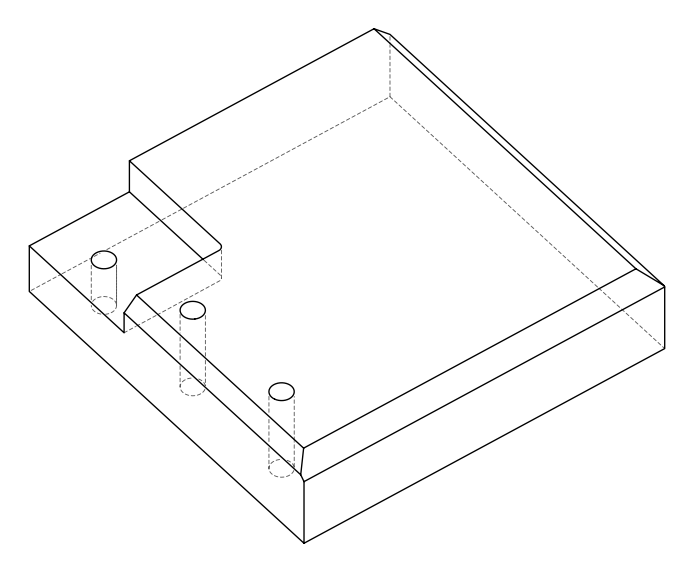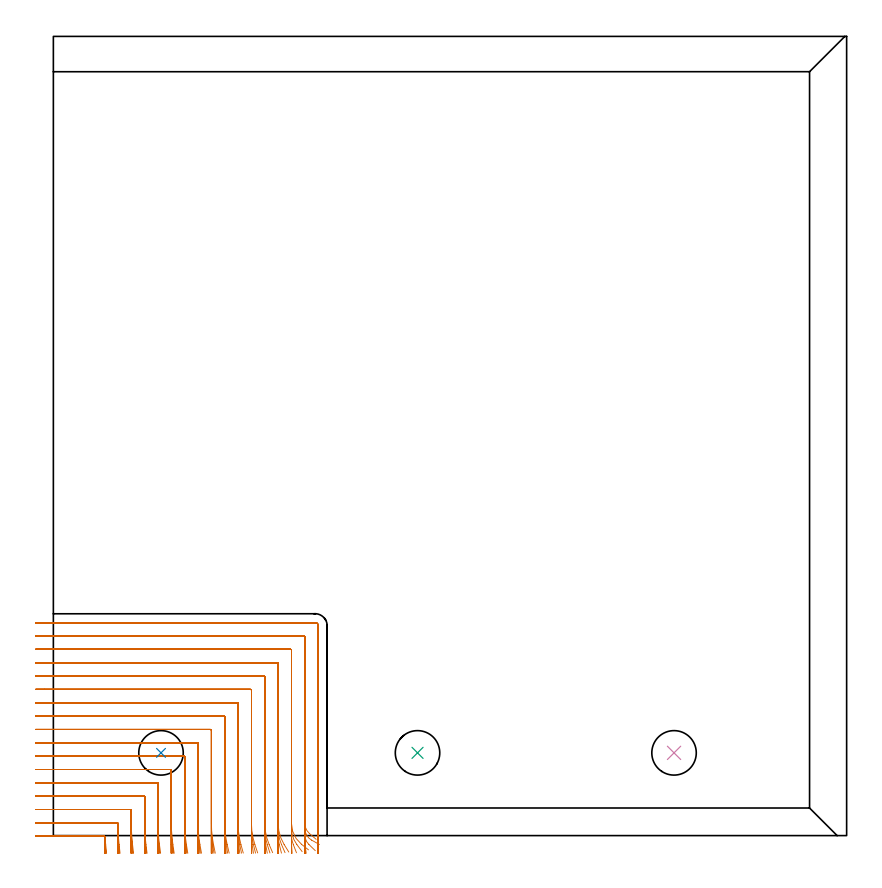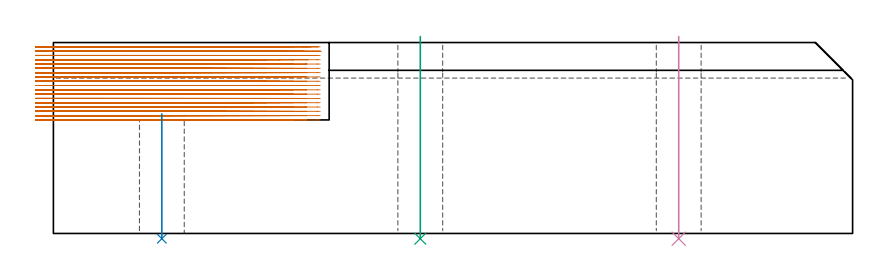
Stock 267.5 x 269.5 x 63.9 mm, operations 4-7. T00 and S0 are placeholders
(PLAN: 7 operations, 2 tool changes, 96.7 min)
(1 AREA_MILL | FG_CHAMFER_SURFACE | UGT0205_001 | 10.64 min | 21065 mm3)
(2 AREA_MILL_1 | FG_CHAMFER_SURFACE_1 | UGT0205_001 | 10.63 min | 18329 mm3)
(3 AREA_MILL_2 | FG_CHAMFER_SURFACE_2 | UGT0205_001 | 5.55 min | 7411 mm3)
(4 MILL_CORNER_NOTCH_RECTANGULAR | CORNER_NOTCH_RECTANGULAR | NXT0201_008 | Follow Part, ap 1.5, ae 75% | 69.13 min | 178501 mm3)
(5 INDEXABLE_INSERT_DRILL_THROUGH_HOLE_FROM_SOLID | STEP1HOLE | NXT0302_001 | 0.17 min | 6699 mm3)
(6 INDEXABLE_INSERT_DRILL_THROUGH_HOLE_FROM_SOLID_1 | STEP1HOLE_1 | NXT0302_001 | 0.27 min | 11282 mm3)
(7 INDEXABLE_INSERT_DRILL_THROUGH_HOLE_FROM_SOLID_2 | STEP1HOLE_2 | NXT0302_001 | 0.27 min | 11277 mm3)
(TOOL UGT0205_001 | Chamfer Mill 20 x 3 x 45 deg. | D20 FL50 Z2)
(TOOL NXT0201_008 | ENDMILL 6mm [2P460-0600-NA 1630] | D6 FL26 Z6)
(TOOL NXT0302_001 | Index. Insert Drill 15mm [880-D1500L20-05] | D15 PA176 FL75 Z2)
(OP 4 MILL_CORNER_NOTCH_RECTANGULAR)
G17 G21 G94 G90
T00 M6
G54
G17 G0 G90 X17.947 Y-5.985 S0 M3
G43 Z73.9 H1
Z62.461
G94 G1 X17.651 Y-3. F250.
G2 X17.446 Y-0.476 R72. F500.
G3 X17.151 Y-0.2 R0.3
G1 X-2.993
X-5.993 F250.
G0 Z73.9
X22.49 Y-5.983
Z62.461
G1 X22.174 Y-3.
G2 X21.8 Y4.005 R67.5 F500.
G3 X21.505 Y4.3 R0.3
G1 X-3.
X-6. F250.
G0 Z73.9
X27.039 Y-5.981
Z62.461
G1 X26.701 Y-3.
G2 X26.3 Y4.1 R63. F500.
G1 Y8.504
G3 X26.004 Y8.8 R0.3
G1 X-3.
X-6. F250.
G0 Z73.9
X31.597 Y-5.978
Z62.461
G1 X31.232 Y-3.
G2 X30.8 Y4.1 R58.5 F500.
G1 Y13.004
G3 X30.504 Y13.3 R0.3
G1 X-3.
X-6. F250.
G0 Z73.9
X36.163 Y-5.974
Z62.461
G1 X35.769 Y-3.
G2 X35.3 Y4.1 R54. F500.
G1 Y17.504
G3 X35.004 Y17.8 R0.3
G1 X-3.
X-6. F250.
G0 Z73.9
X40.742 Y-5.969
Z62.461
G1 X40.312 Y-3.
G2 X39.8 Y4.1 R49.5 F500.
G1 Y22.004
G3 X39.504 Y22.3 R0.3
G1 X-3.
X-6. F250.
G0 Z73.9
X45.337 Y-5.962
Z62.461
G1 X44.864 Y-3.
G2 X44.3 Y4.1 R45. F500.
G1 Y26.504
G3 X44.004 Y26.8 R0.3
G1 X-3.
X-6. F250.
G0 Z73.9
X49.953 Y-5.954
Z62.461
G1 X49.427 Y-3.
G2 X48.8 Y4.1 R40.5 F500.
G1 Y31.003
G3 X48.503 Y31.3 R0.3
G1 X-3.
X-6. F250.
G0 Z73.9
X54.599 Y-5.941
Z62.461
G1 X54.007 Y-3.
G2 X53.3 Y4.1 R36. F500.
G1 Y35.503
G3 X53.003 Y35.8 R0.3
G1 X-3.
X-6. F250.
G0 Z73.9
X59.287 Y-5.923
Z62.461
G1 X58.611 Y-3.
G2 X57.8 Y4.1 R31.5 F500.
G1 Y40.003
G3 X57.503 Y40.3 R0.3
G1 X-3.
X-6. F250.
G0 Z73.9
X64.039 Y-5.894
Z62.461
G1 X63.25 Y-3.
G2 X62.3 Y4.1 R27. F500.
G1 Y44.503
G3 X62.003 Y44.8 R0.3
G1 X-3.
X-6. F250.
G0 Z73.9
X68.896 Y-5.847
Z62.461
G1 X67.95 Y-3.
G2 X66.8 Y4.1 R22.5 F500.
G1 Y49.003
G3 X66.503 Y49.3 R0.3
G1 X-3.
X-6. F250.
G0 Z73.9
X73.943 Y-5.757
Z62.461
G1 X72.76 Y-3.
G2 X71.3 Y4.1 R18. F500.
G1 Y53.503
G3 X71.003 Y53.8 R0.3
G1 X-3.
X-6. F250.
G0 Z73.9
X79.396 Y-5.552
Z62.461
G1 X77.818 Y-3.
G2 X75.8 Y4.1 R13.5 F500.
G1 Y58.002
G3 X75.502 Y58.3 R0.3
G1 X-3.
X-6. F250.
G0 Z73.9
X86.031 Y-4.806
Z62.461
G1 X83.686 Y-2.935
G2 X80.3 Y4.1 R9. F500.
G1 Y62.502
G3 X80.002 Y62.8 R0.3
G1 X-3.
X-6. F250.
G0 Z73.9
X88.621 Y-1.265
Z62.461
G1 X86.353 Y0.699
G2 X84.8 Y4.1 R4.5 F500.
G1 Y67.002
G3 X84.502 Y67.3 R0.3
G1 X-3.
X-6. F250.
G0 Z73.9
X89.3 Y1.1
Z62.461
G1 Y4.1
Y70.8 F500.
G3 X88.3 Y71.8 R1.
G1 X-3.
X-6. F250.
G0 Z73.9
X17.727 Y-5.992
Z61.022
G1 X17.502 Y-3.
G2 X17.357 Y-0.483 R72. F500.
G3 X17.062 Y-0.2 R0.3
G1 X-2.993
X-5.993 F250.
G0 Z73.9
X22.255 Y-5.99
Z61.022
G1 X22.016 Y-3.
G2 X21.8 Y2.39 R67.5 F500.
G1 Y4.004
G3 X21.504 Y4.3 R0.3
G1 X-3.
X-6. F250.
G0 Z73.9
X26.788 Y-5.989
Z61.022
G1 X26.531 Y-3.
G2 X26.3 Y2.39 R63. F500.
G1 Y8.504
G3 X26.004 Y8.8 R0.3
G1 X-3.
X-6. F250.
G0 Z73.9
X31.325 Y-5.987
Z61.022
G1 X31.049 Y-3.
G2 X30.8 Y2.39 R58.5 F500.
G1 Y13.004
G3 X30.504 Y13.3 R0.3
G1 X-3.
X-6. F250.
G0 Z73.9
X35.869 Y-5.985
Z61.022
G1 X35.57 Y-3.
G2 X35.3 Y2.39 R54. F500.
G1 Y17.504
G3 X35.004 Y17.8 R0.3
G1 X-3.
X-6. F250.
G0 Z73.9
X40.421 Y-5.982
Z61.022
G1 X40.094 Y-3.
G2 X39.8 Y2.39 R49.5 F500.
G1 Y22.004
G3 X39.504 Y22.3 R0.3
G1 X-3.
X-6. F250.
G0 Z73.9
X44.983 Y-5.978
Z61.022
G1 X44.624 Y-3.
G2 X44.3 Y2.39 R45. F500.
G1 Y26.504
G3 X44.004 Y26.8 R0.3
G1 X-3.
X-6. F250.
G0 Z73.9
X49.56 Y-5.973
Z61.022
G1 X49.16 Y-3.
G2 X48.8 Y2.39 R40.5 F500.
G1 Y31.003
G3 X48.503 Y31.3 R0.3
G1 X-3.
X-6. F250.
G0 Z73.9
X54.155 Y-5.966
Z61.022
G1 X53.706 Y-3.
G2 X53.3 Y2.39 R36. F500.
G1 Y35.503
G3 X53.003 Y35.8 R0.3
G1 X-3.
X-6. F250.
G0 Z73.9
X58.778 Y-5.956
Z61.022
G1 X58.265 Y-3.
G2 X57.8 Y2.39 R31.5 F500.
G1 Y40.003
G3 X57.503 Y40.3 R0.3
G1 X-3.
X-6. F250.
G0 Z73.9
X63.442 Y-5.94
Z61.022
G1 X62.844 Y-3.
G2 X62.3 Y2.39 R27. F500.
G1 Y44.503
G3 X62.003 Y44.8 R0.3
G1 X-3.
X-6. F250.
G0 Z73.9
X68.174 Y-5.913
Z61.022
G1 X67.455 Y-3.
G2 X66.8 Y2.39 R22.5 F500.
G1 Y49.003
G3 X66.503 Y49.3 R0.3
G1 X-3.
X-6. F250.
G0 Z73.9
X73.024 Y-5.862
Z61.022
G1 X72.126 Y-3.
G2 X71.3 Y2.39 R18. F500.
G1 Y53.503
G3 X71.003 Y53.8 R0.3
G1 X-3.
X-6. F250.
G0 Z73.9
X78.121 Y-5.75
Z61.022
G1 X76.923 Y-3.
G2 X75.8 Y2.39 R13.5 F500.
G1 Y58.002
G3 X75.502 Y58.3 R0.3
G1 X-3.
X-6. F250.
G0 Z73.9
X83.89 Y-5.402
Z61.022
G1 X82.093 Y-3.
G2 X80.3 Y2.39 R9. F500.
G1 Y62.502
G3 X80.002 Y62.8 R0.3
G1 X-3.
X-6. F250.
G0 Z73.9
X89.717 Y-3.002
Z61.022
G1 X87.1 Y-1.535
G2 X84.8 Y2.39 R4.5 F500.
G1 Y67.002
G3 X84.502 Y67.3 R0.3
G1 X-3.
X-6. F250.
G0 Z73.9
X89.3 Y-0.61
Z61.022
G1 Y2.39
Y70.8 F500.
G3 X88.3 Y71.8 R1.
G1 X-3.
X-6. F250.
G0 Z73.9
X17.508 Y-5.997
Z59.583
G1 X17.373 Y-3.
G2 X17.304 Y-0.492 R72. F500.
G3 X17.008 Y-0.2 R0.3
G1 X-2.993
X-5.993 F250.
G0 Z73.9
X22.022 Y-5.997
Z59.583
G1 X21.878 Y-3.
G2 X21.8 Y0.24 R67.5 F500.
G1 Y4.004
G3 X21.504 Y4.3 R0.3
G1 X-3.
X-6. F250.
G0 Z73.9
X26.538 Y-5.996
Z59.583
G1 X26.383 Y-3.
G2 X26.3 Y0.24 R63. F500.
G1 Y8.504
G3 X26.004 Y8.8 R0.3
G1 X-3.
X-6. F250.
G0 Z73.9
X31.056 Y-5.995
Z59.583
G1 X30.89 Y-3.
G2 X30.8 Y0.24 R58.5 F500.
G1 Y13.004
G3 X30.504 Y13.3 R0.3
G1 X-3.
X-6. F250.
G0 Z73.9
X35.577 Y-5.995
Z59.583
G1 X35.397 Y-3.
G2 X35.3 Y0.24 R54. F500.
G1 Y17.504
G3 X35.004 Y17.8 R0.3
G1 X-3.
X-6. F250.
G0 Z73.9
X40.102 Y-5.994
Z59.583
G1 X39.906 Y-3.
G2 X39.8 Y0.24 R49.5 F500.
G1 Y22.004
G3 X39.504 Y22.3 R0.3
G1 X-3.
X-6. F250.
G0 Z73.9
X44.633 Y-5.992
Z59.583
G1 X44.417 Y-3.
G2 X44.3 Y0.24 R45. F500.
G1 Y26.504
G3 X44.004 Y26.8 R0.3
G1 X-3.
X-6. F250.
G0 Z73.9
X49.17 Y-5.99
Z59.583
G1 X48.93 Y-3.
G2 X48.8 Y0.24 R40.5 F500.
G1 Y31.003
G3 X48.503 Y31.3 R0.3
G1 X-3.
X-6. F250.
G0 Z73.9
X53.716 Y-5.988
Z59.583
G1 X53.446 Y-3.
G2 X53.3 Y0.24 R36. F500.
G1 Y35.503
G3 X53.003 Y35.8 R0.3
G1 X-3.
X-6. F250.
G0 Z73.9
X58.276 Y-5.984
Z59.583
G1 X57.967 Y-3.
G2 X57.8 Y0.24 R31.5 F500.
G1 Y40.003
G3 X57.503 Y40.3 R0.3
G1 X-3.
X-6. F250.
G0 Z73.9
X62.855 Y-5.978
Z59.583
G1 X62.495 Y-3.
G2 X62.3 Y0.24 R27. F500.
G1 Y44.503
G3 X62.003 Y44.8 R0.3
G1 X-3.
X-6. F250.
G0 Z73.9
X67.466 Y-5.969
Z59.583
G1 X67.034 Y-3.
G2 X66.8 Y0.24 R22.5 F500.
G1 Y49.003
G3 X66.503 Y49.3 R0.3
G1 X-3.
X-6. F250.
G0 Z73.9
X72.134 Y-5.951
Z59.583
G1 X71.594 Y-3.
G2 X71.3 Y0.24 R18. F500.
G1 Y53.503
G3 X71.003 Y53.8 R0.3
G1 X-3.
X-6. F250.
G0 Z73.9
X76.914 Y-5.912
Z59.583
G1 X76.194 Y-3.
G2 X75.8 Y0.24 R13.5 F500.
G1 Y58.002
G3 X75.502 Y58.3 R0.3
G1 X-3.
X-6. F250.
G0 Z73.9
X81.983 Y-5.799
Z59.583
G1 X80.903 Y-3.
G2 X80.3 Y0.24 R9. F500.
G1 Y62.502
G3 X80.002 Y62.8 R0.3
G1 X-3.
X-6. F250.
G0 Z73.9
X88.327 Y-5.08
Z59.583
G1 X86.171 Y-2.994
G2 X84.8 Y0.24 R4.5 F500.
G1 Y67.002
G3 X84.502 Y67.3 R0.3
G1 X-3.
X-6. F250.
G0 Z73.9
X89.3 Y-2.76
Z59.583
G1 Y0.24
Y70.8 F500.
G3 X88.3 Y71.8 R1.
G1 X-3.
X-6. F250.
G0 Z73.9
X17.328 Y-6.
Z58.144
G1 X17.303 Y-3.
G2 X17.3 Y-2.381 R72. F500.
G1 Y-0.495
G3 X17.005 Y-0.2 R0.3
G1 X-2.993
X-5.993 F250.
G0 Z73.9
X21.83 Y-6.
Z58.144
G1 X21.803 Y-3.
G2 X21.8 Y-2.381 R67.5 F500.
G1 Y4.004
G3 X21.504 Y4.3 R0.3
G1 X-3.
X-6. F250.
G0 Z73.9
X26.333 Y-6.
Z58.144
G1 X26.303 Y-3.
G2 X26.3 Y-2.381 R63. F500.
G1 Y8.504
G3 X26.004 Y8.8 R0.3
G1 X-3.
X-6. F250.
G0 Z73.9
X30.835 Y-6.
Z58.144
G1 X30.803 Y-3.
G2 X30.8 Y-2.381 R58.5 F500.
G1 Y13.004
G3 X30.504 Y13.3 R0.3
G1 X-3.
X-6. F250.
G0 Z73.9
X35.338 Y-6.
Z58.144
G1 X35.304 Y-3.
G2 X35.3 Y-2.381 R54. F500.
G1 Y17.504
G3 X35.004 Y17.8 R0.3
G1 X-3.
X-6. F250.
G0 Z73.9
X39.841 Y-6.
Z58.144
G1 X39.804 Y-3.
G2 X39.8 Y-2.381 R49.5 F500.
G1 Y22.004
G3 X39.504 Y22.3 R0.3
G1 X-3.
X-6. F250.
G0 Z73.9
X44.346 Y-6.
Z58.144
G1 X44.304 Y-3.
G2 X44.3 Y-2.381 R45. F500.
G1 Y26.504
G3 X44.004 Y26.8 R0.3
G1 X-3.
X-6. F250.
G0 Z73.9
X48.851 Y-6.
Z58.144
G1 X48.805 Y-3.
G2 X48.8 Y-2.381 R40.5 F500.
G1 Y31.003
G3 X48.503 Y31.3 R0.3
G1 X-3.
X-6. F250.
G0 Z73.9
X53.357 Y-6.
Z58.144
G1 X53.305 Y-3.
G2 X53.3 Y-2.381 R36. F500.
G1 Y35.503
G3 X53.003 Y35.8 R0.3
G1 X-3.
X-6. F250.
G0 Z73.9
X57.865 Y-5.999
Z58.144
G1 X57.806 Y-3.
G2 X57.8 Y-2.381 R31.5 F500.
G1 Y40.003
G3 X57.503 Y40.3 R0.3
G1 X-3.
X-6. F250.
G0 Z73.9
X62.376 Y-5.999
Z58.144
G1 X62.307 Y-3.
G2 X62.3 Y-2.381 R27. F500.
G1 Y44.503
G3 X62.003 Y44.8 R0.3
G1 X-3.
X-6. F250.
G0 Z73.9
X66.891 Y-5.999
Z58.144
G1 X66.809 Y-3.
G2 X66.8 Y-2.381 R22.5 F500.
G1 Y49.003
G3 X66.503 Y49.3 R0.3
G1 X-3.
X-6. F250.
G0 Z73.9
X71.414 Y-5.998
Z58.144
G1 X71.311 Y-3.
G2 X71.3 Y-2.381 R18. F500.
G1 Y53.503
G3 X71.003 Y53.8 R0.3
G1 X-3.
X-6. F250.
G0 Z73.9
X75.952 Y-5.997
Z58.144
G1 X75.814 Y-3.
G2 X75.8 Y-2.381 R13.5 F500.
G1 Y58.002
G3 X75.502 Y58.3 R0.3
G1 X-3.
X-6. F250.
G0 Z73.9
X80.528 Y-5.993
Z58.144
G1 X80.321 Y-3.
G2 X80.3 Y-2.381 R9. F500.
G1 Y62.502
G3 X80.002 Y62.8 R0.3
G1 X-3.
X-6. F250.
G0 Z73.9
X85.256 Y-5.971
Z58.144
G1 X84.843 Y-3.
G2 X84.8 Y-2.381 R4.5 F500.
G1 Y67.002
G3 X84.502 Y67.3 R0.3
G1 X-3.
X-6. F250.
G0 Z73.9
X89.3 Y-5.381
Z58.144
G1 Y-2.381
Y70.8 F500.
G3 X88.3 Y71.8 R1.
G1 X-3.
X-6. F250.
G0 Z73.9
X17.301 Y-6.
Z56.705
G1 X17.3 Y-3.
Y-0.495 F500.
G3 X17.005 Y-0.2 R0.3
G1 X-2.993
X-5.993 F250.
G0 Z73.9
X21.801 Y-6.
Z56.705
G1 X21.8 Y-3.
Y-0.495 F500.
Y4.005
G3 X21.504 Y4.3 R0.3
G1 X-3.
X-6. F250.
G0 Z73.9
X26.301 Y-6.
Z56.705
G1 X26.3 Y-3.
Y4.005 F500.
Y8.504
G3 X26.004 Y8.8 R0.3
G1 X-3.
X-6. F250.
G0 Z73.9
X30.801 Y-6.
Z56.705
G1 X30.8 Y-3.
Y8.504 F500.
Y13.004
G3 X30.504 Y13.3 R0.3
G1 X-3.
X-6. F250.
G0 Z73.9
X35.301 Y-6.
Z56.705
G1 X35.3 Y-3.
Y13.004 F500.
Y17.504
G3 X35.004 Y17.8 R0.3
G1 X-3.
X-6. F250.
G0 Z73.9
X39.801 Y-6.
Z56.705
G1 X39.8 Y-3.
Y17.504 F500.
Y22.004
G3 X39.504 Y22.3 R0.3
G1 X-3.
X-6. F250.
G0 Z73.9
X44.301 Y-6.
Z56.705
G1 X44.3 Y-3.
Y22.004 F500.
Y26.504
G3 X44.004 Y26.8 R0.3
G1 X-3.
X-6. F250.
G0 Z73.9
X48.801 Y-6.
Z56.705
G1 X48.8 Y-3.
Y26.504 F500.
Y31.003
G3 X48.503 Y31.3 R0.3
G1 X-3.
X-6. F250.
G0 Z73.9
X53.301 Y-6.
Z56.705
G1 X53.3 Y-3.
Y31.003 F500.
Y35.503
G3 X53.003 Y35.8 R0.3
G1 X-3.
X-6. F250.
G0 Z73.9
X57.801 Y-6.
Z56.705
G1 X57.8 Y-3.
Y35.503 F500.
Y40.003
G3 X57.503 Y40.3 R0.3
G1 X-3.
X-6. F250.
G0 Z73.9
X62.301 Y-6.
Z56.705
G1 X62.3 Y-3.
Y40.003 F500.
Y44.503
G3 X62.003 Y44.8 R0.3
G1 X-3.
X-6. F250.
G0 Z73.9
X66.802 Y-6.
Z56.705
G1 X66.8 Y-3.
Y44.503 F500.
Y49.003
G3 X66.503 Y49.3 R0.3
G1 X-3.
X-6. F250.
G0 Z73.9
X71.302 Y-6.
Z56.705
G1 X71.3 Y-3.
Y49.003 F500.
Y53.503
G3 X71.003 Y53.8 R0.3
G1 X-3.
X-6. F250.
G0 Z73.9
X75.803 Y-6.
Z56.705
G1 X75.8 Y-3.
Y53.503 F500.
Y58.002
G3 X75.502 Y58.3 R0.3
G1 X-3.
X-6. F250.
G0 Z73.9
X80.304 Y-6.
Z56.705
G1 X80.3 Y-3.
Y58.002 F500.
Y62.502
G3 X80.002 Y62.8 R0.3
G1 X-3.
X-6. F250.
G0 Z73.9
X84.809 Y-6.
Z56.705
G1 X84.8 Y-3.
Y62.502 F500.
Y67.002
G3 X84.502 Y67.3 R0.3
G1 X-3.
X-6. F250.
G0 Z73.9
X89.3 Y-5.987
Z56.705
G1 Y-2.987
Y70.8 F500.
G3 X88.3 Y71.8 R1.
G1 X-3.
X-6. F250.
G0 Z73.9
X17.3 Y-6.
Z55.267
G1 Y-3.
Y-0.495 F500.
G3 X17.005 Y-0.2 R0.3
G1 X-2.993
X-5.993 F250.
G0 Z73.9
X21.8 Y-6.
Z55.267
G1 Y-3.
Y4.005 F500.
G3 X21.505 Y4.3 R0.3
G1 X-3.
X-6. F250.
G0 Z73.9
X26.3 Y-6.
Z55.267
G1 Y-3.
Y8.504 F500.
G3 X26.004 Y8.8 R0.3
G1 X-3.
X-6. F250.
G0 Z73.9
X30.8 Y-6.
Z55.267
G1 Y-3.
Y13.004 F500.
G3 X30.504 Y13.3 R0.3
G1 X-3.
X-6. F250.
G0 Z73.9
X35.3 Y-6.
Z55.267
G1 Y-3.
Y17.504 F500.
G3 X35.004 Y17.8 R0.3
G1 X-3.
X-6. F250.
G0 Z73.9
X39.8 Y-6.
Z55.267
G1 Y-3.
Y22.004 F500.
G3 X39.504 Y22.3 R0.3
G1 X-3.
X-6. F250.
G0 Z73.9
X44.3 Y-6.
Z55.267
G1 Y-3.
Y26.504 F500.
G3 X44.004 Y26.8 R0.3
G1 X-3.
X-6. F250.
G0 Z73.9
X48.8 Y-6.
Z55.267
G1 Y-3.
Y31.003 F500.
G3 X48.503 Y31.3 R0.3
G1 X-3.
X-6. F250.
G0 Z73.9
X53.3 Y-6.
Z55.267
G1 Y-3.
Y35.503 F500.
G3 X53.003 Y35.8 R0.3
G1 X-3.
X-6. F250.
G0 Z73.9
X57.8 Y-6.
Z55.267
G1 Y-3.
Y40.003 F500.
G3 X57.503 Y40.3 R0.3
G1 X-3.
X-6. F250.
G0 Z73.9
X62.3 Y-6.
Z55.267
G1 Y-3.
Y44.503 F500.
G3 X62.003 Y44.8 R0.3
G1 X-3.
X-6. F250.
G0 Z73.9
X66.8 Y-6.
Z55.267
G1 Y-3.
Y49.003 F500.
G3 X66.503 Y49.3 R0.3
G1 X-3.
X-6. F250.
G0 Z73.9
X71.3 Y-6.
Z55.267
G1 Y-3.
Y53.503 F500.
G3 X71.003 Y53.8 R0.3
G1 X-3.
X-6. F250.
G0 Z73.9
X75.8 Y-6.
Z55.267
G1 Y-3.
Y58.002 F500.
G3 X75.502 Y58.3 R0.3
G1 X-3.
X-6. F250.
G0 Z73.9
X80.3 Y-6.
Z55.267
G1 Y-3.
Y62.502 F500.
G3 X80.002 Y62.8 R0.3
G1 X-3.
X-6. F250.
G0 Z73.9
X84.8 Y-6.
Z55.267
G1 Y-3.
Y67.002 F500.
G3 X84.502 Y67.3 R0.3
G1 X-3.
X-6. F250.
G0 Z73.9
X89.3 Y-6.
Z55.267
G1 Y-3.
Y70.8 F500.
G3 X88.3 Y71.8 R1.
G1 X-3.
X-6. F250.
G0 Z73.9
X17.3 Y-6.
Z53.828
G1 Y-3.
Y-0.495 F500.
G3 X17.005 Y-0.2 R0.3
G1 X-2.993
X-5.993 F250.
G0 Z73.9
X21.8 Y-6.
Z53.828
G1 Y-3.
Y4.004 F500.
G3 X21.504 Y4.3 R0.3
G1 X-3.
X-6. F250.
G0 Z73.9
X26.3 Y-6.
Z53.828
G1 Y-3.
Y8.504 F500.
G3 X26.004 Y8.8 R0.3
G1 X-3.
X-6. F250.
G0 Z73.9
X30.8 Y-6.
Z53.828
G1 Y-3.
Y13.004 F500.
G3 X30.504 Y13.3 R0.3
G1 X-3.
X-6. F250.
G0 Z73.9
X35.3 Y-6.
Z53.828
G1 Y-3.
Y17.504 F500.
G3 X35.004 Y17.8 R0.3
G1 X-3.
X-6. F250.
G0 Z73.9
X39.8 Y-6.
Z53.828
G1 Y-3.
Y22.004 F500.
G3 X39.504 Y22.3 R0.3
G1 X-3.
X-6. F250.
G0 Z73.9
X44.3 Y-6.
Z53.828
G1 Y-3.
Y26.504 F500.
G3 X44.004 Y26.8 R0.3
G1 X-3.
X-6. F250.
G0 Z73.9
X48.8 Y-6.
Z53.828
G1 Y-3.
Y31.003 F500.
G3 X48.503 Y31.3 R0.3
G1 X-3.
X-6. F250.
G0 Z73.9
X53.3 Y-6.
Z53.828
G1 Y-3.
Y35.503 F500.
G3 X53.003 Y35.8 R0.3
G1 X-3.
X-6. F250.
G0 Z73.9
X57.8 Y-6.
Z53.828
G1 Y-3.
Y40.003 F500.
G3 X57.503 Y40.3 R0.3
G1 X-3.
X-6. F250.
G0 Z73.9
X62.3 Y-6.
Z53.828
G1 Y-3.
Y44.503 F500.
G3 X62.003 Y44.8 R0.3
G1 X-3.
X-6. F250.
G0 Z73.9
X66.8 Y-6.
Z53.828
G1 Y-3.
Y49.003 F500.
G3 X66.503 Y49.3 R0.3
G1 X-3.
X-6. F250.
G0 Z73.9
X71.3 Y-6.
Z53.828
G1 Y-3.
Y53.503 F500.
G3 X71.003 Y53.8 R0.3
G1 X-3.
X-6. F250.
G0 Z73.9
X75.8 Y-6.
Z53.828
G1 Y-3.
Y58.002 F500.
G3 X75.502 Y58.3 R0.3
G1 X-3.
X-6. F250.
G0 Z73.9
X80.3 Y-6.
Z53.828
G1 Y-3.
Y62.502 F500.
G3 X80.002 Y62.8 R0.3
G1 X-3.
X-6. F250.
G0 Z73.9
X84.8 Y-6.
Z53.828
G1 Y-3.
Y67.002 F500.
G3 X84.502 Y67.3 R0.3
G1 X-3.
X-6. F250.
G0 Z73.9
X89.3 Y-6.
Z53.828
G1 Y-3.
Y70.8 F500.
G3 X88.3 Y71.8 R1.
G1 X-3.
X-6. F250.
G0 Z73.9
X17.3 Y-6.
Z52.389
G1 Y-3.
Y-0.495 F500.
G3 X17.005 Y-0.2 R0.3
G1 X-2.993
X-5.993 F250.
G0 Z73.9
X21.8 Y-6.
Z52.389
G1 Y-3.
Y4.004 F500.
G3 X21.505 Y4.3 R0.3
G1 X-3.
X-6. F250.
G0 Z73.9
X26.3 Y-6.
Z52.389
G1 Y-3.
Y8.504 F500.
G3 X26.004 Y8.8 R0.3
G1 X-3.
X-6. F250.
G0 Z73.9
X30.8 Y-6.
Z52.389
G1 Y-3.
Y13.004 F500.
G3 X30.504 Y13.3 R0.3
G1 X-3.
X-6. F250.
G0 Z73.9
X35.3 Y-6.
Z52.389
G1 Y-3.
Y17.504 F500.
G3 X35.004 Y17.8 R0.3
G1 X-3.
X-6. F250.
G0 Z73.9
X39.8 Y-6.
Z52.389
G1 Y-3.
Y22.004 F500.
G3 X39.504 Y22.3 R0.3
G1 X-3.
X-6. F250.
G0 Z73.9
X44.3 Y-6.
Z52.389
G1 Y-3.
Y26.504 F500.
G3 X44.004 Y26.8 R0.3
G1 X-3.
X-6. F250.
G0 Z73.9
X48.8 Y-6.
Z52.389
G1 Y-3.
Y31.003 F500.
G3 X48.503 Y31.3 R0.3
G1 X-3.
X-6. F250.
G0 Z73.9
X53.3 Y-6.
Z52.389
G1 Y-3.
Y35.503 F500.
G3 X53.003 Y35.8 R0.3
G1 X-3.
X-6. F250.
G0 Z73.9
X57.8 Y-6.
Z52.389
G1 Y-3.
Y40.003 F500.
G3 X57.503 Y40.3 R0.3
G1 X-3.
X-6. F250.
G0 Z73.9
X62.3 Y-6.
Z52.389
G1 Y-3.
Y44.503 F500.
G3 X62.003 Y44.8 R0.3
G1 X-3.
X-6. F250.
G0 Z73.9
X66.8 Y-6.
Z52.389
G1 Y-3.
Y49.003 F500.
G3 X66.503 Y49.3 R0.3
G1 X-3.
X-6. F250.
G0 Z73.9
X71.3 Y-6.
Z52.389
G1 Y-3.
Y53.503 F500.
G3 X71.003 Y53.8 R0.3
G1 X-3.
X-6. F250.
G0 Z73.9
X75.8 Y-6.
Z52.389
G1 Y-3.
Y58.002 F500.
G3 X75.502 Y58.3 R0.3
G1 X-3.
X-6. F250.
G0 Z73.9
X80.3 Y-6.
Z52.389
G1 Y-3.
Y62.502 F500.
G3 X80.002 Y62.8 R0.3
G1 X-3.
X-6. F250.
G0 Z73.9
X84.8 Y-6.
Z52.389
G1 Y-3.
Y67.002 F500.
G3 X84.502 Y67.3 R0.3
G1 X-3.
X-6. F250.
G0 Z73.9
X89.3 Y-6.
Z52.389
G1 Y-3.
Y70.8 F500.
G3 X88.3 Y71.8 R1.
G1 X-3.
X-6. F250.
G0 Z73.9
X17.3 Y-6.
Z50.95
G1 Y-3.
Y-0.495 F500.
G3 X17.005 Y-0.2 R0.3
G1 X-2.993
X-5.993 F250.
G0 Z73.9
X21.8 Y-6.
Z50.95
G1 Y-3.
Y4.004 F500.
G3 X21.504 Y4.3 R0.3
G1 X-3.
X-6. F250.
G0 Z73.9
X26.3 Y-6.
Z50.95
G1 Y-3.
Y8.504 F500.
G3 X26.004 Y8.8 R0.3
G1 X-3.
X-6. F250.
G0 Z73.9
X30.8 Y-6.
Z50.95
G1 Y-3.
Y13.004 F500.
G3 X30.504 Y13.3 R0.3
G1 X-3.
X-6. F250.
G0 Z73.9
X35.3 Y-6.
Z50.95
G1 Y-3.
Y17.504 F500.
G3 X35.004 Y17.8 R0.3
G1 X-3.
X-6. F250.
G0 Z73.9
X39.8 Y-6.
Z50.95
G1 Y-3.
Y22.004 F500.
G3 X39.504 Y22.3 R0.3
G1 X-3.
X-6. F250.
G0 Z73.9
X44.3 Y-6.
Z50.95
G1 Y-3.
Y26.504 F500.
G3 X44.004 Y26.8 R0.3
G1 X-3.
X-6. F250.
G0 Z73.9
X48.8 Y-6.
Z50.95
G1 Y-3.
Y31.003 F500.
G3 X48.503 Y31.3 R0.3
G1 X-3.
X-6. F250.
G0 Z73.9
X53.3 Y-6.
Z50.95
G1 Y-3.
Y35.503 F500.
G3 X53.003 Y35.8 R0.3
G1 X-3.
X-6. F250.
G0 Z73.9
X57.8 Y-6.
Z50.95
G1 Y-3.
Y40.003 F500.
G3 X57.503 Y40.3 R0.3
G1 X-3.
X-6. F250.
G0 Z73.9
X62.3 Y-6.
Z50.95
G1 Y-3.
Y44.503 F500.
G3 X62.003 Y44.8 R0.3
G1 X-3.
X-6. F250.
G0 Z73.9
X66.8 Y-6.
Z50.95
G1 Y-3.
Y49.003 F500.
G3 X66.503 Y49.3 R0.3
G1 X-3.
X-6. F250.
G0 Z73.9
X71.3 Y-6.
Z50.95
G1 Y-3.
Y53.503 F500.
G3 X71.003 Y53.8 R0.3
G1 X-3.
X-6. F250.
G0 Z73.9
X75.8 Y-6.
Z50.95
G1 Y-3.
Y58.002 F500.
G3 X75.502 Y58.3 R0.3
G1 X-3.
X-6. F250.
G0 Z73.9
X80.3 Y-6.
Z50.95
G1 Y-3.
Y62.502 F500.
G3 X80.002 Y62.8 R0.3
G1 X-3.
X-6. F250.
G0 Z73.9
X84.8 Y-6.
Z50.95
G1 Y-3.
Y67.002 F500.
G3 X84.502 Y67.3 R0.3
G1 X-3.
X-6. F250.
G0 Z73.9
X89.3 Y-6.
Z50.95
G1 Y-3.
Y70.8 F500.
G3 X88.3 Y71.8 R1.
G1 X-3.
X-6. F250.
G0 Z73.9
X17.3 Y-6.
Z49.511
G1 Y-3.
Y-0.495 F500.
G3 X17.005 Y-0.2 R0.3
G1 X-2.993
X-5.993 F250.
G0 Z73.9
X21.8 Y-6.
Z49.511
G1 Y-3.
Y4.004 F500.
G3 X21.504 Y4.3 R0.3
G1 X-3.
X-6. F250.
G0 Z73.9
X26.3 Y-6.
Z49.511
G1 Y-3.
Y8.504 F500.
G3 X26.004 Y8.8 R0.3
G1 X-3.
X-6. F250.
G0 Z73.9
X30.8 Y-6.
Z49.511
G1 Y-3.
Y13.004 F500.
G3 X30.504 Y13.3 R0.3
G1 X-3.
X-6. F250.
G0 Z73.9
X35.3 Y-6.
Z49.511
G1 Y-3.
Y17.504 F500.
G3 X35.004 Y17.8 R0.3
G1 X-3.
X-6. F250.
G0 Z73.9
X39.8 Y-6.
Z49.511
G1 Y-3.
Y22.004 F500.
G3 X39.504 Y22.3 R0.3
G1 X-3.
X-6. F250.
G0 Z73.9
X44.3 Y-6.
Z49.511
G1 Y-3.
Y26.504 F500.
G3 X44.004 Y26.8 R0.3
G1 X-3.
X-6. F250.
G0 Z73.9
X48.8 Y-6.
Z49.511
G1 Y-3.
Y31.003 F500.
G3 X48.503 Y31.3 R0.3
G1 X-3.
X-6. F250.
G0 Z73.9
X53.3 Y-6.
Z49.511
G1 Y-3.
Y35.503 F500.
G3 X53.003 Y35.8 R0.3
G1 X-3.
X-6. F250.
G0 Z73.9
X57.8 Y-6.
Z49.511
G1 Y-3.
Y40.003 F500.
G3 X57.503 Y40.3 R0.3
G1 X-3.
X-6. F250.
G0 Z73.9
X62.3 Y-6.
Z49.511
G1 Y-3.
Y44.503 F500.
G3 X62.003 Y44.8 R0.3
G1 X-3.
X-6. F250.
G0 Z73.9
X66.8 Y-6.
Z49.511
G1 Y-3.
Y49.003 F500.
G3 X66.503 Y49.3 R0.3
G1 X-3.
X-6. F250.
G0 Z73.9
X71.3 Y-6.
Z49.511
G1 Y-3.
Y53.503 F500.
G3 X71.003 Y53.8 R0.3
G1 X-3.
X-6. F250.
G0 Z73.9
X75.8 Y-6.
Z49.511
G1 Y-3.
Y58.002 F500.
G3 X75.502 Y58.3 R0.3
G1 X-3.
X-6. F250.
G0 Z73.9
X80.3 Y-6.
Z49.511
G1 Y-3.
Y62.502 F500.
G3 X80.002 Y62.8 R0.3
G1 X-3.
X-6. F250.
G0 Z73.9
X84.8 Y-6.
Z49.511
G1 Y-3.
Y67.002 F500.
G3 X84.502 Y67.3 R0.3
G1 X-3.
X-6. F250.
G0 Z73.9
X89.3 Y-6.
Z49.511
G1 Y-3.
Y70.8 F500.
G3 X88.3 Y71.8 R1.
G1 X-3.
X-6. F250.
G0 Z73.9
X17.3 Y-6.
Z48.072
G1 Y-3.
Y-0.495 F500.
G3 X17.005 Y-0.2 R0.3
G1 X-2.993
X-5.993 F250.
G0 Z73.9
X21.8 Y-6.
Z48.072
G1 Y-3.
Y4.004 F500.
G3 X21.504 Y4.3 R0.3
G1 X-3.
X-6. F250.
G0 Z73.9
X26.3 Y-6.
Z48.072
G1 Y-3.
Y8.504 F500.
G3 X26.004 Y8.8 R0.3
G1 X-3.
X-6. F250.
G0 Z73.9
X30.8 Y-6.
Z48.072
G1 Y-3.
Y13.004 F500.
G3 X30.504 Y13.3 R0.3
G1 X-3.
X-6. F250.
G0 Z73.9
X35.3 Y-6.
Z48.072
G1 Y-3.
Y17.504 F500.
G3 X35.004 Y17.8 R0.3
G1 X-3.
X-6. F250.
G0 Z73.9
X39.8 Y-6.
Z48.072
G1 Y-3.
Y22.004 F500.
G3 X39.504 Y22.3 R0.3
G1 X-3.
X-6. F250.
G0 Z73.9
X44.3 Y-6.
Z48.072
G1 Y-3.
Y26.504 F500.
G3 X44.004 Y26.8 R0.3
G1 X-3.
X-6. F250.
G0 Z73.9
X48.8 Y-6.
Z48.072
G1 Y-3.
Y31.003 F500.
G3 X48.503 Y31.3 R0.3
G1 X-3.
X-6. F250.
G0 Z73.9
X53.3 Y-6.
Z48.072
G1 Y-3.
Y35.503 F500.
G3 X53.003 Y35.8 R0.3
G1 X-3.
X-6. F250.
G0 Z73.9
X57.8 Y-6.
Z48.072
G1 Y-3.
Y40.003 F500.
G3 X57.503 Y40.3 R0.3
G1 X-3.
X-6. F250.
G0 Z73.9
X62.3 Y-6.
Z48.072
G1 Y-3.
Y44.503 F500.
G3 X62.003 Y44.8 R0.3
G1 X-3.
X-6. F250.
G0 Z73.9
X66.8 Y-6.
Z48.072
G1 Y-3.
Y49.003 F500.
G3 X66.503 Y49.3 R0.3
G1 X-3.
X-6. F250.
G0 Z73.9
X71.3 Y-6.
Z48.072
G1 Y-3.
Y53.503 F500.
G3 X71.003 Y53.8 R0.3
G1 X-3.
X-6. F250.
G0 Z73.9
X75.8 Y-6.
Z48.072
G1 Y-3.
Y58.002 F500.
G3 X75.502 Y58.3 R0.3
G1 X-3.
X-6. F250.
G0 Z73.9
X80.3 Y-6.
Z48.072
G1 Y-3.
Y62.502 F500.
G3 X80.002 Y62.8 R0.3
G1 X-3.
X-6. F250.
G0 Z73.9
X84.8 Y-6.
Z48.072
G1 Y-3.
Y67.002 F500.
G3 X84.502 Y67.3 R0.3
G1 X-3.
X-6. F250.
G0 Z73.9
X89.3 Y-6.
Z48.072
G1 Y-3.
Y70.8 F500.
G3 X88.3 Y71.8 R1.
G1 X-3.
X-6. F250.
G0 Z73.9
X17.3 Y-6.
Z46.633
G1 Y-3.
Y-0.495 F500.
G3 X17.005 Y-0.2 R0.3
G1 X-2.993
X-5.993 F250.
G0 Z73.9
X21.8 Y-6.
Z46.633
G1 Y-3.
Y4.004 F500.
G3 X21.504 Y4.3 R0.3
G1 X-3.
X-6. F250.
G0 Z73.9
X26.3 Y-6.
Z46.633
G1 Y-3.
Y8.504 F500.
G3 X26.004 Y8.8 R0.3
G1 X-3.
X-6. F250.
G0 Z73.9
X30.8 Y-6.
Z46.633
G1 Y-3.
Y13.004 F500.
G3 X30.504 Y13.3 R0.3
G1 X-3.
X-6. F250.
G0 Z73.9
X35.3 Y-6.
Z46.633
G1 Y-3.
Y17.504 F500.
G3 X35.004 Y17.8 R0.3
G1 X-3.
X-6. F250.
G0 Z73.9
X39.8 Y-6.
Z46.633
G1 Y-3.
Y22.004 F500.
G3 X39.504 Y22.3 R0.3
G1 X-3.
X-6. F250.
G0 Z73.9
X44.3 Y-6.
Z46.633
G1 Y-3.
Y26.504 F500.
G3 X44.004 Y26.8 R0.3
G1 X-3.
X-6. F250.
G0 Z73.9
X48.8 Y-6.
Z46.633
G1 Y-3.
Y31.003 F500.
G3 X48.503 Y31.3 R0.3
G1 X-3.
X-6. F250.
G0 Z73.9
X53.3 Y-6.
Z46.633
G1 Y-3.
Y35.503 F500.
G3 X53.003 Y35.8 R0.3
G1 X-3.
X-6. F250.
G0 Z73.9
X57.8 Y-6.
Z46.633
G1 Y-3.
Y40.003 F500.
G3 X57.503 Y40.3 R0.3
G1 X-3.
X-6. F250.
G0 Z73.9
X62.3 Y-6.
Z46.633
G1 Y-3.
Y44.503 F500.
G3 X62.003 Y44.8 R0.3
G1 X-3.
X-6. F250.
G0 Z73.9
X66.8 Y-6.
Z46.633
G1 Y-3.
Y49.003 F500.
G3 X66.503 Y49.3 R0.3
G1 X-3.
X-6. F250.
G0 Z73.9
X71.3 Y-6.
Z46.633
G1 Y-3.
Y53.503 F500.
G3 X71.003 Y53.8 R0.3
G1 X-3.
X-6. F250.
G0 Z73.9
X75.8 Y-6.
Z46.633
G1 Y-3.
Y58.002 F500.
G3 X75.502 Y58.3 R0.3
G1 X-3.
X-6. F250.
G0 Z73.9
X80.3 Y-6.
Z46.633
G1 Y-3.
Y62.502 F500.
G3 X80.002 Y62.8 R0.3
G1 X-3.
X-6. F250.
G0 Z73.9
X84.8 Y-6.
Z46.633
G1 Y-3.
Y67.002 F500.
G3 X84.502 Y67.3 R0.3
G1 X-3.
X-6. F250.
G0 Z73.9
X89.3 Y-6.
Z46.633
G1 Y-3.
Y70.8 F500.
G3 X88.3 Y71.8 R1.
G1 X-3.
X-6. F250.
G0 Z73.9
X17.3 Y-6.
Z45.194
G1 Y-3.
Y-0.495 F500.
G3 X17.005 Y-0.2 R0.3
G1 X-2.993
X-5.993 F250.
G0 Z73.9
X21.8 Y-6.
Z45.194
G1 Y-3.
Y4.004 F500.
G3 X21.504 Y4.3 R0.3
G1 X-3.
X-6. F250.
G0 Z73.9
X26.3 Y-6.
Z45.194
G1 Y-3.
Y8.504 F500.
G3 X26.004 Y8.8 R0.3
G1 X-3.
X-6. F250.
G0 Z73.9
X30.8 Y-6.
Z45.194
G1 Y-3.
Y13.004 F500.
G3 X30.504 Y13.3 R0.3
G1 X-3.
X-6. F250.
G0 Z73.9
X35.3 Y-6.
Z45.194
G1 Y-3.
Y17.504 F500.
G3 X35.004 Y17.8 R0.3
G1 X-3.
X-6. F250.
G0 Z73.9
X39.8 Y-6.
Z45.194
G1 Y-3.
Y22.004 F500.
G3 X39.504 Y22.3 R0.3
G1 X-3.
X-6. F250.
G0 Z73.9
X44.3 Y-6.
Z45.194
G1 Y-3.
Y26.504 F500.
G3 X44.004 Y26.8 R0.3
G1 X-3.
X-6. F250.
G0 Z73.9
X48.8 Y-6.
Z45.194
G1 Y-3.
Y31.003 F500.
G3 X48.503 Y31.3 R0.3
G1 X-3.
X-6. F250.
G0 Z73.9
X53.3 Y-6.
Z45.194
G1 Y-3.
Y35.503 F500.
G3 X53.003 Y35.8 R0.3
G1 X-3.
X-6. F250.
G0 Z73.9
X57.8 Y-6.
Z45.194
G1 Y-3.
Y40.003 F500.
G3 X57.503 Y40.3 R0.3
G1 X-3.
X-6. F250.
G0 Z73.9
X62.3 Y-6.
Z45.194
G1 Y-3.
Y44.503 F500.
G3 X62.003 Y44.8 R0.3
G1 X-3.
X-6. F250.
G0 Z73.9
X66.8 Y-6.
Z45.194
G1 Y-3.
Y49.003 F500.
G3 X66.503 Y49.3 R0.3
G1 X-3.
X-6. F250.
G0 Z73.9
X71.3 Y-6.
Z45.194
G1 Y-3.
Y53.503 F500.
G3 X71.003 Y53.8 R0.3
G1 X-3.
X-6. F250.
G0 Z73.9
X75.8 Y-6.
Z45.194
G1 Y-3.
Y58.002 F500.
G3 X75.502 Y58.3 R0.3
G1 X-3.
X-6. F250.
G0 Z73.9
X80.3 Y-6.
Z45.194
G1 Y-3.
Y62.502 F500.
G3 X80.002 Y62.8 R0.3
G1 X-3.
X-6. F250.
G0 Z73.9
X84.8 Y-6.
Z45.194
G1 Y-3.
Y67.002 F500.
G3 X84.502 Y67.3 R0.3
G1 X-3.
X-6. F250.
G0 Z73.9
X89.3 Y-6.
Z45.194
G1 Y-3.
Y70.8 F500.
G3 X88.3 Y71.8 R1.
G1 X-3.
X-6. F250.
G0 Z73.9
X17.3 Y-6.
Z43.756
G1 Y-3.
Y-0.495 F500.
G3 X17.005 Y-0.2 R0.3
G1 X-2.993
X-5.993 F250.
G0 Z73.9
X21.8 Y-6.
Z43.756
G1 Y-3.
Y4.004 F500.
G3 X21.504 Y4.3 R0.3
G1 X-3.
X-6. F250.
G0 Z73.9
X26.3 Y-6.
Z43.756
G1 Y-3.
Y8.504 F500.
G3 X26.004 Y8.8 R0.3
G1 X-3.
X-6. F250.
G0 Z73.9
X30.8 Y-6.
Z43.756
G1 Y-3.
Y13.004 F500.
G3 X30.504 Y13.3 R0.3
G1 X-3.
X-6. F250.
G0 Z73.9
X35.3 Y-6.
Z43.756
G1 Y-3.
Y17.504 F500.
G3 X35.004 Y17.8 R0.3
G1 X-3.
X-6. F250.
G0 Z73.9
X39.8 Y-6.
Z43.756
G1 Y-3.
Y22.004 F500.
G3 X39.504 Y22.3 R0.3
G1 X-3.
X-6. F250.
G0 Z73.9
X44.3 Y-6.
Z43.756
G1 Y-3.
Y26.504 F500.
G3 X44.004 Y26.8 R0.3
G1 X-3.
X-6. F250.
G0 Z73.9
X48.8 Y-6.
Z43.756
G1 Y-3.
Y31.003 F500.
G3 X48.503 Y31.3 R0.3
G1 X-3.
X-6. F250.
G0 Z73.9
X53.3 Y-6.
Z43.756
G1 Y-3.
Y35.503 F500.
G3 X53.003 Y35.8 R0.3
G1 X-3.
X-6. F250.
G0 Z73.9
X57.8 Y-6.
Z43.756
G1 Y-3.
Y40.003 F500.
G3 X57.503 Y40.3 R0.3
G1 X-3.
X-6. F250.
G0 Z73.9
X62.3 Y-6.
Z43.756
G1 Y-3.
Y44.503 F500.
G3 X62.003 Y44.8 R0.3
G1 X-3.
X-6. F250.
G0 Z73.9
X66.8 Y-6.
Z43.756
G1 Y-3.
Y49.003 F500.
G3 X66.503 Y49.3 R0.3
G1 X-3.
X-6. F250.
G0 Z73.9
X71.3 Y-6.
Z43.756
G1 Y-3.
Y53.503 F500.
G3 X71.003 Y53.8 R0.3
G1 X-3.
X-6. F250.
G0 Z73.9
X75.8 Y-6.
Z43.756
G1 Y-3.
Y58.002 F500.
G3 X75.502 Y58.3 R0.3
G1 X-3.
X-6. F250.
G0 Z73.9
X80.3 Y-6.
Z43.756
G1 Y-3.
Y62.502 F500.
G3 X80.002 Y62.8 R0.3
G1 X-3.
X-6. F250.
G0 Z73.9
X84.8 Y-6.
Z43.756
G1 Y-3.
Y67.002 F500.
G3 X84.502 Y67.3 R0.3
G1 X-3.
X-6. F250.
G0 Z73.9
X89.3 Y-6.
Z43.756
G1 Y-3.
Y70.8 F500.
G3 X88.3 Y71.8 R1.
G1 X-3.
X-6. F250.
G0 Z73.9
X17.3 Y-6.
Z42.317
G1 Y-3.
Y-0.495 F500.
G3 X17.005 Y-0.2 R0.3
G1 X-2.993
X-5.993 F250.
G0 Z73.9
X21.8 Y-6.
Z42.317
G1 Y-3.
Y4.004 F500.
G3 X21.504 Y4.3 R0.3
G1 X-3.
X-6. F250.
G0 Z73.9
X26.3 Y-6.
Z42.317
G1 Y-3.
Y8.504 F500.
G3 X26.004 Y8.8 R0.3
G1 X-3.
X-6. F250.
G0 Z73.9
X30.8 Y-6.
Z42.317
G1 Y-3.
Y13.004 F500.
G3 X30.504 Y13.3 R0.3
G1 X-3.
X-6. F250.
G0 Z73.9
X35.3 Y-6.
Z42.317
G1 Y-3.
Y17.504 F500.
G3 X35.004 Y17.8 R0.3
G1 X-3.
X-6. F250.
G0 Z73.9
X39.8 Y-6.
Z42.317
G1 Y-3.
Y22.004 F500.
G3 X39.504 Y22.3 R0.3
G1 X-3.
X-6. F250.
G0 Z73.9
X44.3 Y-6.
Z42.317
G1 Y-3.
Y26.504 F500.
G3 X44.004 Y26.8 R0.3
G1 X-3.
X-6. F250.
G0 Z73.9
X48.8 Y-6.
Z42.317
G1 Y-3.
Y31.003 F500.
G3 X48.503 Y31.3 R0.3
G1 X-3.
X-6. F250.
G0 Z73.9
X53.3 Y-6.
Z42.317
G1 Y-3.
Y35.503 F500.
G3 X53.003 Y35.8 R0.3
G1 X-3.
X-6. F250.
G0 Z73.9
X57.8 Y-6.
Z42.317
G1 Y-3.
Y40.003 F500.
G3 X57.503 Y40.3 R0.3
G1 X-3.
X-6. F250.
G0 Z73.9
X62.3 Y-6.
Z42.317
G1 Y-3.
Y44.503 F500.
G3 X62.003 Y44.8 R0.3
G1 X-3.
X-6. F250.
G0 Z73.9
X66.8 Y-6.
Z42.317
G1 Y-3.
Y49.003 F500.
G3 X66.503 Y49.3 R0.3
G1 X-3.
X-6. F250.
G0 Z73.9
X71.3 Y-6.
Z42.317
G1 Y-3.
Y53.503 F500.
G3 X71.003 Y53.8 R0.3
G1 X-3.
X-6. F250.
G0 Z73.9
X75.8 Y-6.
Z42.317
G1 Y-3.
Y58.002 F500.
G3 X75.502 Y58.3 R0.3
G1 X-3.
X-6. F250.
G0 Z73.9
X80.3 Y-6.
Z42.317
G1 Y-3.
Y62.502 F500.
G3 X80.002 Y62.8 R0.3
G1 X-3.
X-6. F250.
G0 Z73.9
X84.8 Y-6.
Z42.317
G1 Y-3.
Y67.002 F500.
G3 X84.502 Y67.3 R0.3
G1 X-3.
X-6. F250.
G0 Z73.9
X89.3 Y-6.
Z42.317
G1 Y-3.
Y70.8 F500.
G3 X88.3 Y71.8 R1.
G1 X-3.
X-6. F250.
G0 Z73.9
X17.3 Y-6.
Z40.878
G1 Y-3.
Y-0.495 F500.
G3 X17.005 Y-0.2 R0.3
G1 X-2.993
X-5.993 F250.
G0 Z73.9
X21.8 Y-6.
Z40.878
G1 Y-3.
Y4.004 F500.
G3 X21.504 Y4.3 R0.3
G1 X-3.
X-6. F250.
G0 Z73.9
X26.3 Y-6.
Z40.878
G1 Y-3.
Y8.504 F500.
G3 X26.004 Y8.8 R0.3
G1 X-3.
X-6. F250.
G0 Z73.9
X30.8 Y-6.
Z40.878
G1 Y-3.
Y13.004 F500.
G3 X30.504 Y13.3 R0.3
G1 X-3.
X-6. F250.
G0 Z73.9
X35.3 Y-6.
Z40.878
G1 Y-3.
Y17.504 F500.
G3 X35.004 Y17.8 R0.3
G1 X-3.
X-6. F250.
G0 Z73.9
X39.8 Y-6.
Z40.878
G1 Y-3.
Y22.004 F500.
G3 X39.504 Y22.3 R0.3
G1 X-3.
X-6. F250.
G0 Z73.9
X44.3 Y-6.
Z40.878
G1 Y-3.
Y26.504 F500.
G3 X44.004 Y26.8 R0.3
G1 X-3.
X-6. F250.
G0 Z73.9
X48.8 Y-6.
Z40.878
G1 Y-3.
Y31.003 F500.
G3 X48.503 Y31.3 R0.3
G1 X-3.
X-6. F250.
G0 Z73.9
X53.3 Y-6.
Z40.878
G1 Y-3.
Y35.503 F500.
G3 X53.003 Y35.8 R0.3
G1 X-3.
X-6. F250.
G0 Z73.9
X57.8 Y-6.
Z40.878
G1 Y-3.
Y40.003 F500.
G3 X57.503 Y40.3 R0.3
G1 X-3.
X-6. F250.
G0 Z73.9
X62.3 Y-6.
Z40.878
G1 Y-3.
Y44.503 F500.
G3 X62.003 Y44.8 R0.3
G1 X-3.
X-6. F250.
G0 Z73.9
X66.8 Y-6.
Z40.878
G1 Y-3.
Y49.003 F500.
G3 X66.503 Y49.3 R0.3
G1 X-3.
X-6. F250.
G0 Z73.9
X71.3 Y-6.
Z40.878
G1 Y-3.
Y53.503 F500.
G3 X71.003 Y53.8 R0.3
G1 X-3.
X-6. F250.
G0 Z73.9
X75.8 Y-6.
Z40.878
G1 Y-3.
Y58.002 F500.
G3 X75.502 Y58.3 R0.3
G1 X-3.
X-6. F250.
G0 Z73.9
X80.3 Y-6.
Z40.878
G1 Y-3.
Y62.502 F500.
G3 X80.002 Y62.8 R0.3
G1 X-3.
X-6. F250.
G0 Z73.9
X84.8 Y-6.
Z40.878
G1 Y-3.
Y67.002 F500.
G3 X84.502 Y67.3 R0.3
G1 X-3.
X-6. F250.
G0 Z73.9
X89.3 Y-6.
Z40.878
G1 Y-3.
Y70.8 F500.
G3 X88.3 Y71.8 R1.
G1 X-3.
X-6. F250.
G0 Z73.9
X17.3 Y-6.
Z39.439
G1 Y-3.
Y-0.495 F500.
G3 X17.005 Y-0.2 R0.3
G1 X-2.993
X-5.993 F250.
G0 Z73.9
X21.8 Y-6.
Z39.439
G1 Y-3.
Y4.004 F500.
G3 X21.504 Y4.3 R0.3
G1 X-3.
X-6. F250.
G0 Z73.9
X26.3 Y-6.
Z39.439
G1 Y-3.
Y8.504 F500.
G3 X26.004 Y8.8 R0.3
G1 X-3.
X-6. F250.
G0 Z73.9
X30.8 Y-6.
Z39.439
G1 Y-3.
Y13.004 F500.
G3 X30.504 Y13.3 R0.3
G1 X-3.
X-6. F250.
G0 Z73.9
X35.3 Y-6.
Z39.439
G1 Y-3.
Y17.504 F500.
G3 X35.004 Y17.8 R0.3
G1 X-3.
X-6. F250.
G0 Z73.9
X39.8 Y-6.
Z39.439
G1 Y-3.
Y22.004 F500.
G3 X39.504 Y22.3 R0.3
G1 X-3.
X-6. F250.
G0 Z73.9
X44.3 Y-6.
Z39.439
G1 Y-3.
Y26.504 F500.
G3 X44.004 Y26.8 R0.3
G1 X-3.
X-6. F250.
G0 Z73.9
X48.8 Y-6.
Z39.439
G1 Y-3.
Y31.003 F500.
G3 X48.503 Y31.3 R0.3
G1 X-3.
X-6. F250.
G0 Z73.9
X53.3 Y-6.
Z39.439
G1 Y-3.
Y35.503 F500.
G3 X53.003 Y35.8 R0.3
G1 X-3.
X-6. F250.
G0 Z73.9
X57.8 Y-6.
Z39.439
G1 Y-3.
Y40.003 F500.
G3 X57.503 Y40.3 R0.3
G1 X-3.
X-6. F250.
G0 Z73.9
X62.3 Y-6.
Z39.439
G1 Y-3.
Y44.503 F500.
G3 X62.003 Y44.8 R0.3
G1 X-3.
X-6. F250.
G0 Z73.9
X66.8 Y-6.
Z39.439
G1 Y-3.
Y49.003 F500.
G3 X66.503 Y49.3 R0.3
G1 X-3.
X-6. F250.
G0 Z73.9
X71.3 Y-6.
Z39.439
G1 Y-3.
Y53.503 F500.
G3 X71.003 Y53.8 R0.3
G1 X-3.
X-6. F250.
G0 Z73.9
X75.8 Y-6.
Z39.439
G1 Y-3.
Y58.002 F500.
G3 X75.502 Y58.3 R0.3
G1 X-3.
X-6. F250.
G0 Z73.9
X80.3 Y-6.
Z39.439
G1 Y-3.
Y62.502 F500.
G3 X80.002 Y62.8 R0.3
G1 X-3.
X-6. F250.
G0 Z73.9
X84.8 Y-6.
Z39.439
G1 Y-3.
Y67.002 F500.
G3 X84.502 Y67.3 R0.3
G1 X-3.
X-6. F250.
G0 Z73.9
X89.3 Y-6.
Z39.439
G1 Y-3.
Y70.8 F500.
G3 X88.3 Y71.8 R1.
G1 X-3.
X-6. F250.
G0 Z73.9
X17.3 Y-6.
Z38.
G1 Y-3.
Y-0.495 F500.
G3 X17.005 Y-0.2 R0.3
G1 X-2.993
X-5.993 F250.
G0 Z73.9
X21.8 Y-6.
Z38.
G1 Y-3.
Y4.004 F500.
G3 X21.504 Y4.3 R0.3
G1 X-3.
X-6. F250.
G0 Z73.9
X26.3 Y-6.
Z38.
G1 Y-3.
Y8.504 F500.
G3 X26.004 Y8.8 R0.3
G1 X-3.
X-6. F250.
G0 Z73.9
X30.8 Y-6.
Z38.
G1 Y-3.
Y13.004 F500.
G3 X30.504 Y13.3 R0.3
G1 X-3.
X-6. F250.
G0 Z73.9
X35.3 Y-6.
Z38.
G1 Y-3.
Y17.504 F500.
G3 X35.004 Y17.8 R0.3
G1 X-3.
X-6. F250.
G0 Z73.9
X39.8 Y-6.
Z38.
G1 Y-3.
Y22.004 F500.
G3 X39.504 Y22.3 R0.3
G1 X-3.
X-6. F250.
G0 Z73.9
X44.3 Y-6.
Z38.
G1 Y-3.
Y26.504 F500.
G3 X44.004 Y26.8 R0.3
G1 X-3.
X-6. F250.
G0 Z73.9
X48.8 Y-6.
Z38.
G1 Y-3.
Y31.003 F500.
G3 X48.503 Y31.3 R0.3
G1 X-3.
X-6. F250.
G0 Z73.9
X53.3 Y-6.
Z38.
G1 Y-3.
Y35.503 F500.
G3 X53.003 Y35.8 R0.3
G1 X-3.
X-6. F250.
G0 Z73.9
X57.8 Y-6.
Z38.
G1 Y-3.
Y40.003 F500.
G3 X57.503 Y40.3 R0.3
G1 X-3.
X-6. F250.
G0 Z73.9
X62.3 Y-6.
Z38.
G1 Y-3.
Y44.503 F500.
G3 X62.003 Y44.8 R0.3
G1 X-3.
X-6. F250.
G0 Z73.9
X66.8 Y-6.
Z38.
G1 Y-3.
Y49.003 F500.
G3 X66.503 Y49.3 R0.3
G1 X-3.
X-6. F250.
G0 Z73.9
X71.3 Y-6.
Z38.
G1 Y-3.
Y53.503 F500.
G3 X71.003 Y53.8 R0.3
G1 X-3.
X-6. F250.
G0 Z73.9
X75.8 Y-6.
Z38.
G1 Y-3.
Y58.002 F500.
G3 X75.502 Y58.3 R0.3
G1 X-3.
X-6. F250.
G0 Z73.9
X80.3 Y-6.
Z38.
G1 Y-3.
Y62.502 F500.
G3 X80.002 Y62.8 R0.3
G1 X-3.
X-6. F250.
G0 Z73.9
X84.8 Y-6.
Z38.
G1 Y-3.
Y67.002 F500.
G3 X84.502 Y67.3 R0.3
G1 X-3.
X-6. F250.
G0 Z73.9
X89.3 Y-6.
Z38.
G1 Y-3.
Y70.8 F500.
G3 X88.3 Y71.8 R1.
G1 X-3.
X-6. F250.
G0 Z73.9
M5
M2
(OP 5 INDEXABLE_INSERT_DRILL_THROUGH_HOLE_FROM_SOLID)
G17 G21 G94 G90
T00 M6
G54
G17 G0 G90 X36.3 Y27.9 S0 M3
G43 Z73.9 H1
G94 G81 G98 Z-1.762 F250. R40.
G80
M5
M2
(OP 6 INDEXABLE_INSERT_DRILL_THROUGH_HOLE_FROM_SOLID_1)
G17 G21 G94 G90
T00 M6
G54
G17 G0 G90 X122.8 Y27.9 S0 M3
G43 Z73.9 H1
G94 G81 G98 Z-1.762 F250. R65.9
G80
M5
M2
(OP 7 INDEXABLE_INSERT_DRILL_THROUGH_HOLE_FROM_SOLID_2)
G17 G21 G94 G90
T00 M6
G54
G17 G0 G90 X209.3 Y27.9 S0 M3
G43 Z73.9 H1
G94 G81 G98 Z-1.762 F250. R65.9
G80
M5
M2
